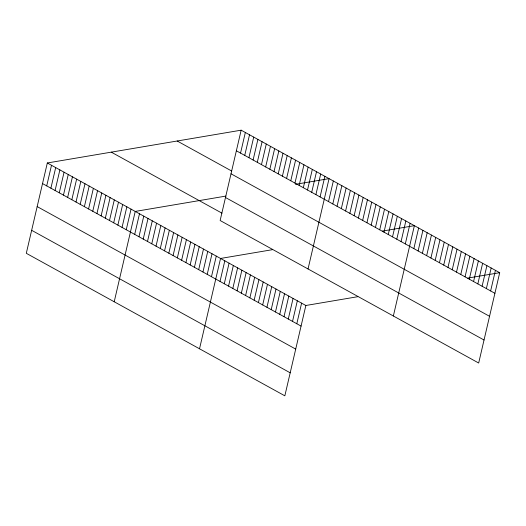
<?xml version="1.0" encoding="UTF-8"?>
<svg xmlns="http://www.w3.org/2000/svg" width="526" height="526" viewBox="0 0 526 526"><rect width="100%" height="100%" fill="white"/><g stroke="black" fill="none" stroke-linecap="round" stroke-linejoin="round"><path stroke-width="0.79" d="M241.158 130.178L220.138 220.512L478.68 363.025L499.7 272.692L241.158 130.178L47.32 162.975L26.3 253.308L284.842 395.822L305.862 305.488L357.838 296.69M46.715 185.888L51.509 165.282M50.897 188.196L55.697 167.59M55.085 190.504L59.879 169.898M59.267 192.812L64.067 172.206M63.455 195.12L68.248 174.514M67.644 197.428L72.437 176.821M71.825 199.735L76.625 179.129M76.014 202.043L80.807 181.437M80.202 204.351L84.995 183.738M84.384 206.659L89.183 186.046M88.572 208.96L93.365 188.354M92.76 211.268L97.553 190.662M96.942 213.576L101.742 192.97M101.13 215.884L105.923 195.278M105.318 218.191L110.112 197.585M109.5 220.499L114.3 199.893M113.688 222.807L118.481 202.201M117.877 225.115L122.67 204.509M122.058 227.423L126.851 206.817M126.247 229.73L131.04 209.124M114.208 301.766L135.228 211.426L225.963 196.073M134.695 234.386L139.495 213.78M138.963 236.739L143.756 216.133M143.23 239.093L148.023 218.481M147.497 241.441L152.29 220.835M151.764 243.794L156.557 223.188M156.025 246.142L160.825 225.536M160.292 248.496L165.092 227.889M164.559 250.849L169.352 230.243M168.826 253.197L173.619 232.591M173.093 255.551L177.887 234.944M177.354 257.904L182.154 237.292M181.621 260.252L186.421 239.646M185.888 262.605L190.682 241.999M190.156 264.953L194.949 244.347M194.423 267.307L199.216 246.701M198.69 269.66L203.483 249.054M202.951 272.008L207.75 251.402M207.218 274.362L212.011 253.756M211.485 276.715L216.278 256.103M240.546 153.092L245.34 132.486M199.525 348.791L220.545 258.457L272.521 249.666M244.735 155.4L249.528 134.794M220.019 281.417L224.812 260.811M248.916 157.708L253.716 137.102M224.28 283.764L229.08 263.158M253.105 160.016L257.898 139.41M257.293 162.324L262.086 141.718M228.547 286.118L233.347 265.512M261.475 164.631L266.274 144.025M232.814 288.472L237.607 267.865M265.663 166.939L270.456 146.333M237.081 290.819L241.875 270.213M269.851 169.247L274.644 148.634M241.349 293.173L246.142 272.567M274.033 171.555L278.833 150.942M245.616 295.527L250.409 274.914M278.221 173.863L283.014 153.25M249.876 297.874L254.676 277.268M282.409 176.164L287.203 155.558M254.143 300.228L258.937 279.622M286.591 178.472L291.391 157.866M258.411 302.582L263.204 281.969M290.779 180.78L295.573 160.174M262.678 304.929L267.471 284.323M294.961 183.087L299.761 162.481M266.945 307.283L271.738 286.677M299.149 185.395L303.943 164.789M271.206 309.63L276.005 289.024M303.338 187.703L308.131 167.097M275.473 311.984L280.273 291.378M307.519 190.011L312.319 169.405M279.74 314.338L284.533 293.725M311.708 192.319L316.501 171.713M284.007 316.685L288.8 296.079M315.896 194.627L320.689 174.021M288.274 319.039L293.067 298.433M320.078 196.934L324.877 176.328M292.535 321.393L297.335 300.78M308.039 268.97L329.059 178.63L295.48 184.317M296.802 323.74L301.602 303.134M328.533 201.59L333.326 180.983M332.8 203.943L337.593 183.337M337.061 206.297L341.861 185.685M341.328 208.644L346.128 188.038M345.595 210.998L350.388 190.392M349.862 213.346L354.655 192.74M354.13 215.699L358.923 195.093M358.397 218.053L363.19 197.441M362.657 220.401L367.457 199.795M366.924 222.754L371.718 202.148M371.192 225.108L375.985 204.496M375.459 227.456L380.252 206.85M379.726 229.809L384.519 209.203M383.987 232.157L388.786 211.551M388.254 234.511L393.053 213.904M392.521 236.864L397.314 216.252M396.788 239.212L401.581 218.606M401.055 241.565L405.848 220.959M405.316 243.919L410.116 223.307M393.356 315.995L414.383 225.661L382.395 231.072M413.85 248.62L418.643 228.014M418.117 250.968L422.911 230.362M422.385 253.322L427.178 232.716M426.652 255.675L431.445 235.069M430.912 258.023L435.712 237.417M435.18 260.377L439.979 239.771M439.447 262.73L444.24 242.118M443.714 265.078L448.507 244.472M447.981 267.432L452.774 246.825M452.242 269.779L457.041 249.173M456.509 272.133L461.309 251.527M460.776 274.487L465.569 253.88M465.043 276.834L469.836 256.228M469.31 279.188L474.104 258.582M473.578 281.541L478.371 260.929M477.838 283.889L482.638 263.283M482.105 286.243L486.905 265.637M486.372 288.596L491.166 267.984M490.64 290.944L495.433 270.338M467.719 278.103L499.7 272.692M236.358 150.784L494.907 293.298M177.19 141.001L231.611 170.996M231.006 173.797L489.548 316.304M225.49 197.506L484.032 340.013M111.288 152.152L221.946 213.148M47.32 162.975L305.862 305.488M42.527 183.581L301.069 326.094M37.168 206.593L295.717 349.1M31.652 230.303L290.201 372.809"/></g></svg>
